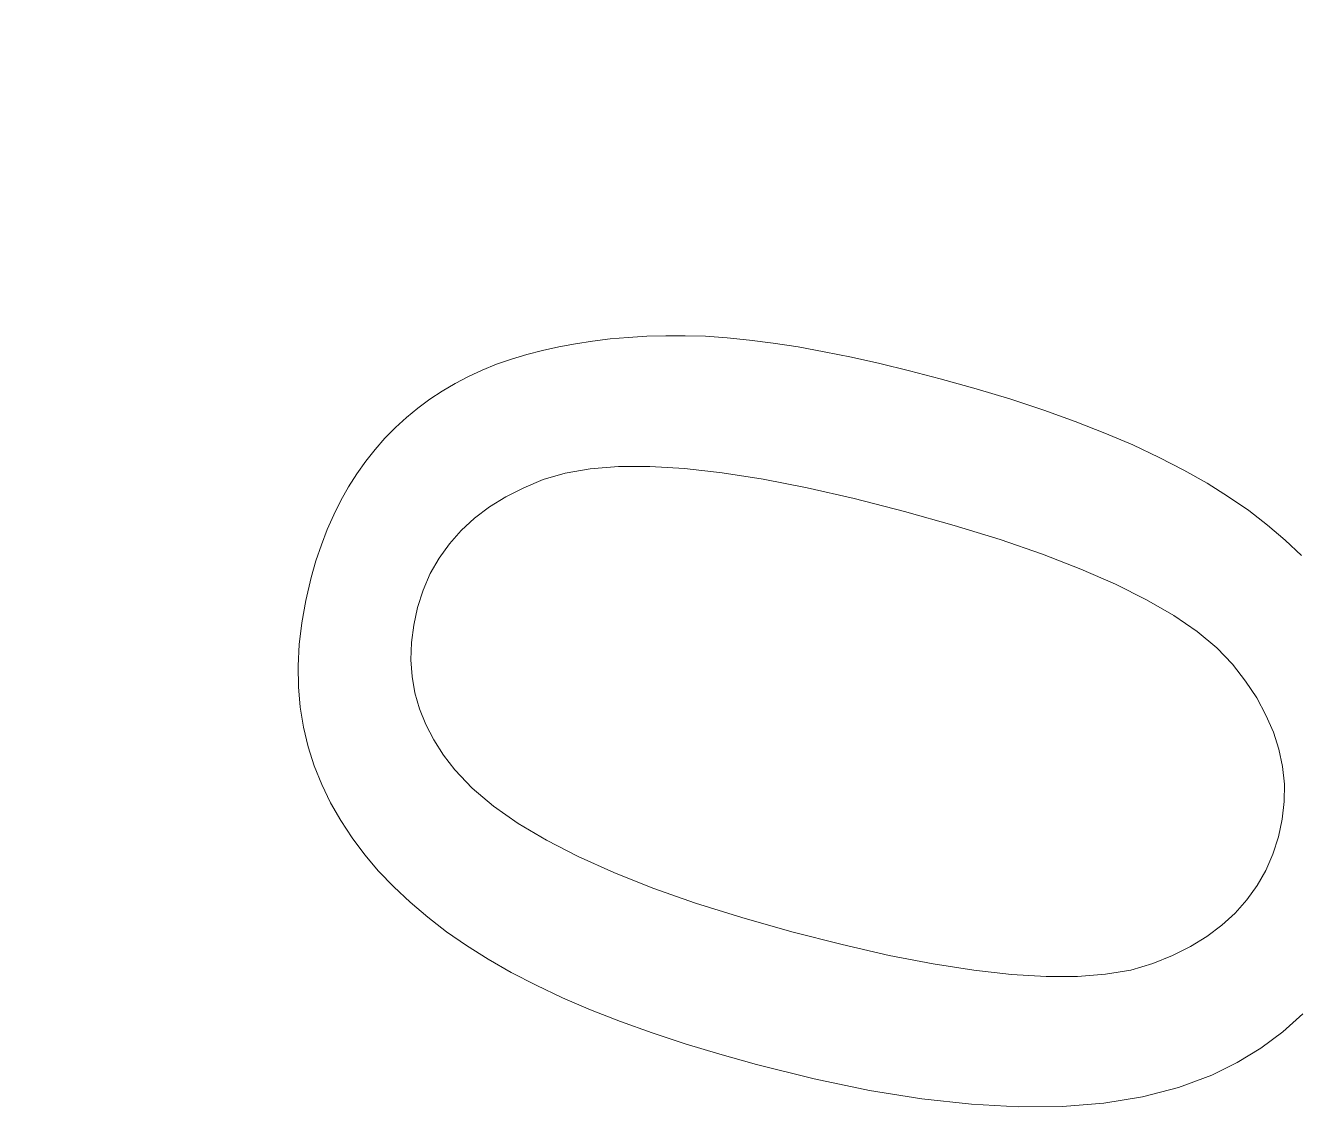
# Model space of a CAD drawing. Extents: x 23 to 587, y 4 to 413.
# Drawn here: x 223.194 to 223.78, y 313.827 to 314.329 of the extents above; entities that cross this region are included whole.
import ezdxf

# ---------------------------------------------------------------- set-up
doc = ezdxf.new("R2010")
doc.units = 0
doc.linetypes.add('DASHED', pattern=[15, 12, -3])
doc.layers.get('0').update_dxf_attribs({"lineweight": 13})

# ---------------------------------------------------------------- blocks, each defined once
blk = doc.blocks.new('BLOCK398')
at = {"color": 7, "linetype": 'DASHED', "lineweight": 13, "ltscale": 0.000407095}
blk.add_line((236.4777, -90.4009), (236.4938, -90.3989), dxfattribs=at)
at = {"color": 7, "linetype": 'DASHED', "lineweight": 13, "ltscale": 0.000416946}
blk.add_line((236.4938, -90.3989), (236.5104, -90.3975), dxfattribs=at)
at = {"color": 7, "linetype": 'DASHED', "lineweight": 13, "ltscale": 0.000426554}
blk.add_line((236.5104, -90.3975), (236.5275, -90.3965), dxfattribs=at)
at = {"color": 7, "linetype": 'DASHED', "lineweight": 13, "ltscale": 0.000437004}
blk.add_line((236.5275, -90.3965), (236.545, -90.396), dxfattribs=at)
at = {"color": 7, "linetype": 'DASHED', "lineweight": 13, "ltscale": 0.000446937}
blk.add_line((236.545, -90.396), (236.5628, -90.396), dxfattribs=at)
at = {"color": 7, "linetype": 'DASHED', "lineweight": 13, "ltscale": 0.000465979}
blk.add_line((236.5628, -90.396), (236.5815, -90.3965), dxfattribs=at)
at = {"color": 7, "linetype": 'DASHED', "lineweight": 13, "ltscale": 0.000493381}
blk.add_line((236.5815, -90.3965), (236.6012, -90.3978), dxfattribs=at)
at = {"color": 7, "linetype": 'DASHED', "lineweight": 13, "ltscale": 0.00052152}
blk.add_line((236.6012, -90.3978), (236.6219, -90.3999), dxfattribs=at)
at = {"color": 7, "linetype": 'DASHED', "lineweight": 13, "ltscale": 0.000374489}
blk.add_line((236.4172, -90.4132), (236.4317, -90.4094), dxfattribs=at)
at = {"color": 7, "linetype": 'DASHED', "lineweight": 13, "ltscale": 0.000381514}
blk.add_line((236.4317, -90.4094), (236.4466, -90.4061), dxfattribs=at)
at = {"color": 7, "linetype": 'DASHED', "lineweight": 13, "ltscale": 0.000389723}
blk.add_line((236.4466, -90.4061), (236.4619, -90.4033), dxfattribs=at)
at = {"color": 7, "linetype": 'DASHED', "lineweight": 13, "ltscale": 0.00039872}
blk.add_line((236.4619, -90.4033), (236.4777, -90.4009), dxfattribs=at)
at = {"color": 7, "linetype": 'DASHED', "lineweight": 13, "ltscale": 0.000550024}
blk.add_line((236.6219, -90.3999), (236.6437, -90.4027), dxfattribs=at)
at = {"color": 7, "linetype": 'DASHED', "lineweight": 13, "ltscale": 0.000578958}
blk.add_line((236.6437, -90.4027), (236.6666, -90.4063), dxfattribs=at)
at = {"color": 7, "linetype": 'DASHED', "lineweight": 13, "ltscale": 0.000608238}
blk.add_line((236.6666, -90.4063), (236.6906, -90.4106), dxfattribs=at)
at = {"color": 7, "linetype": 'DASHED', "lineweight": 13, "ltscale": 0.00063791}
blk.add_line((236.6906, -90.4106), (236.7156, -90.4157), dxfattribs=at)
at = {"color": 7, "linetype": 'DASHED', "lineweight": 13, "ltscale": 0.000355236}
blk.add_line((236.3763, -90.4275), (236.3895, -90.4222), dxfattribs=at)
at = {"color": 7, "linetype": 'DASHED', "lineweight": 13, "ltscale": 0.000361215}
blk.add_line((236.3895, -90.4222), (236.4031, -90.4174), dxfattribs=at)
at = {"color": 7, "linetype": 'DASHED', "lineweight": 13, "ltscale": 0.000366606}
blk.add_line((236.4031, -90.4174), (236.4172, -90.4132), dxfattribs=at)
at = {"color": 7, "linetype": 'DASHED', "lineweight": 13, "ltscale": 0.000667797}
blk.add_line((236.7156, -90.4157), (236.7416, -90.4215), dxfattribs=at)
at = {"color": 7, "linetype": 'DASHED', "lineweight": 13, "ltscale": 0.000697902}
blk.add_line((236.7416, -90.4215), (236.7688, -90.4281), dxfattribs=at)
at = {"color": 7, "linetype": 'DASHED', "lineweight": 13, "ltscale": 0.000346393}
blk.add_line((236.3513, -90.4398), (236.3636, -90.4334), dxfattribs=at)
at = {"color": 7, "linetype": 'DASHED', "lineweight": 13, "ltscale": 0.000350475}
blk.add_line((236.3636, -90.4334), (236.3763, -90.4275), dxfattribs=at)
at = {"color": 7, "linetype": 'DASHED', "lineweight": 13, "ltscale": 0.000728244}
blk.add_line((236.7688, -90.4281), (236.797, -90.4354), dxfattribs=at)
at = {"color": 7, "linetype": 'DASHED', "lineweight": 13, "ltscale": 0.000343955}
blk.add_line((236.3395, -90.4468), (236.3513, -90.4398), dxfattribs=at)
at = {"color": 7, "linetype": 'DASHED', "lineweight": 13, "ltscale": 0.000862924}
blk.add_line((236.797, -90.4354), (236.8302, -90.4447), dxfattribs=at)
at = {"color": 7, "linetype": 'DASHED', "lineweight": 13, "ltscale": 0.000829755}
blk.add_line((236.8302, -90.4447), (236.862, -90.4543), dxfattribs=at)
at = {"color": 7, "linetype": 'DASHED', "lineweight": 13, "ltscale": 0.000341011}
blk.add_line((236.3171, -90.4625), (236.3281, -90.4543), dxfattribs=at)
at = {"color": 7, "linetype": 'DASHED', "lineweight": 13, "ltscale": 0.000341548}
blk.add_line((236.3281, -90.4543), (236.3395, -90.4468), dxfattribs=at)
at = {"color": 7, "linetype": 'DASHED', "lineweight": 13, "ltscale": 0.000796249}
blk.add_line((236.862, -90.4543), (236.8922, -90.4643), dxfattribs=at)
at = {"color": 7, "linetype": 'DASHED', "lineweight": 13, "ltscale": 0.000340216}
blk.add_line((236.3066, -90.4711), (236.3171, -90.4625), dxfattribs=at)
at = {"color": 7, "linetype": 'DASHED', "lineweight": 13, "ltscale": 0.000763655}
blk.add_line((236.8922, -90.4643), (236.921, -90.4746), dxfattribs=at)
at = {"color": 7, "linetype": 'DASHED', "lineweight": 13, "ltscale": 0.000343053}
blk.add_line((236.2869, -90.4901), (236.2965, -90.4803), dxfattribs=at)
at = {"color": 7, "linetype": 'DASHED', "lineweight": 13, "ltscale": 0.000341175}
blk.add_line((236.2965, -90.4803), (236.3066, -90.4711), dxfattribs=at)
at = {"color": 7, "linetype": 'DASHED', "lineweight": 13, "ltscale": 0.00073204}
blk.add_line((236.921, -90.4746), (236.9482, -90.4853), dxfattribs=at)
at = {"color": 7, "linetype": 'DASHED', "lineweight": 13, "ltscale": 0.000344433}
blk.add_line((236.2778, -90.5004), (236.2869, -90.4901), dxfattribs=at)
at = {"color": 7, "linetype": 'DASHED', "lineweight": 13, "ltscale": 0.000700184}
blk.add_line((236.9482, -90.4853), (236.974, -90.4963), dxfattribs=at)
at = {"color": 7, "linetype": 'DASHED', "lineweight": 13, "ltscale": 0.000347359}
blk.add_line((236.2692, -90.5113), (236.2778, -90.5004), dxfattribs=at)
at = {"color": 7, "linetype": 'DASHED', "lineweight": 13, "ltscale": 0.000669959}
blk.add_line((236.974, -90.4963), (236.9983, -90.5077), dxfattribs=at)
at = {"color": 7, "linetype": 'DASHED', "lineweight": 13, "ltscale": 0.00034992}
blk.add_line((236.2611, -90.5227), (236.2692, -90.5113), dxfattribs=at)
at = {"color": 7, "linetype": 'DASHED', "lineweight": 13, "ltscale": 0.000650191}
blk.add_line((236.5015, -90.5161), (236.4756, -90.5181), dxfattribs=at)
at = {"color": 7, "linetype": 'DASHED', "lineweight": 13, "ltscale": 0.000720471}
for p, q in [((236.5303, -90.5161), (236.5015, -90.5161)), ((237.0116, -90.6528), (236.9866, -90.6384)), ((236.8944, -90.9845), (236.9232, -90.9845))]:
    blk.add_line(p, q, dxfattribs=at)
at = {"color": 7, "linetype": 'DASHED', "lineweight": 13, "ltscale": 0.000794977}
blk.add_line((236.5621, -90.518), (236.5303, -90.5161), dxfattribs=at)
at = {"color": 7, "linetype": 'DASHED', "lineweight": 13, "ltscale": 0.000639803}
blk.add_line((236.9983, -90.5077), (237.021, -90.5194), dxfattribs=at)
at = {"color": 7, "linetype": 'DASHED', "lineweight": 13, "ltscale": 0.000353991}
blk.add_line((236.2535, -90.5347), (236.2611, -90.5227), dxfattribs=at)
at = {"color": 7, "linetype": 'DASHED', "lineweight": 13, "ltscale": 0.000485396}
blk.add_line((236.4324, -90.5281), (236.4145, -90.5355), dxfattribs=at)
at = {"color": 7, "linetype": 'DASHED', "lineweight": 13, "ltscale": 0.000524648}
blk.add_line((236.4526, -90.5221), (236.4324, -90.5281), dxfattribs=at)
at = {"color": 7, "linetype": 'DASHED', "lineweight": 13, "ltscale": 0.00058405}
blk.add_line((236.4756, -90.5181), (236.4526, -90.5221), dxfattribs=at)
at = {"color": 7, "linetype": 'DASHED', "lineweight": 13, "ltscale": 0.000871431}
blk.add_line((236.5967, -90.5219), (236.5621, -90.518), dxfattribs=at)
at = {"color": 7, "linetype": 'DASHED', "lineweight": 13, "ltscale": 0.000949878}
blk.add_line((236.6343, -90.5278), (236.5967, -90.5219), dxfattribs=at)
at = {"color": 7, "linetype": 'DASHED', "lineweight": 13, "ltscale": 0.00103}
blk.add_line((236.6747, -90.5357), (236.6343, -90.5278), dxfattribs=at)
at = {"color": 7, "linetype": 'DASHED', "lineweight": 13, "ltscale": 0.0006112}
blk.add_line((237.021, -90.5194), (237.0423, -90.5314), dxfattribs=at)
at = {"color": 7, "linetype": 'DASHED', "lineweight": 13, "ltscale": 0.000359079}
blk.add_line((236.2465, -90.5472), (236.2535, -90.5347), dxfattribs=at)
at = {"color": 7, "linetype": 'DASHED', "lineweight": 13, "ltscale": 0.000463316}
blk.add_line((236.4145, -90.5355), (236.398, -90.5438), dxfattribs=at)
at = {"color": 7, "linetype": 'DASHED', "lineweight": 13, "ltscale": 0.001111}
blk.add_line((236.718, -90.5455), (236.6747, -90.5357), dxfattribs=at)
at = {"color": 7, "linetype": 'DASHED', "lineweight": 13, "ltscale": 0.000583167}
blk.add_line((237.0423, -90.5314), (237.062, -90.5438), dxfattribs=at)
at = {"color": 7, "linetype": 'DASHED', "lineweight": 13, "ltscale": 0.0003659}
blk.add_line((236.2399, -90.5603), (236.2465, -90.5472), dxfattribs=at)
at = {"color": 7, "linetype": 'DASHED', "lineweight": 13, "ltscale": 0.000444197}
blk.add_line((236.398, -90.5438), (236.3829, -90.5532), dxfattribs=at)
at = {"color": 7, "linetype": 'DASHED', "lineweight": 13, "ltscale": 0.001193}
for p, q in [((236.7643, -90.5573), (236.718, -90.5455)), ((236.6149, -90.9304), (236.6608, -90.9434))]:
    blk.add_line(p, q, dxfattribs=at)
at = {"color": 7, "linetype": 'DASHED', "lineweight": 13, "ltscale": 0.000561458}
blk.add_line((237.062, -90.5438), (237.0805, -90.5566), dxfattribs=at)
at = {"color": 7, "linetype": 'DASHED', "lineweight": 13, "ltscale": 0.000372118}
blk.add_line((236.2339, -90.5739), (236.2399, -90.5603), dxfattribs=at)
at = {"color": 7, "linetype": 'DASHED', "lineweight": 13, "ltscale": 0.000428616}
blk.add_line((236.3829, -90.5532), (236.3692, -90.5635), dxfattribs=at)
at = {"color": 7, "linetype": 'DASHED', "lineweight": 13, "ltscale": 0.001187}
blk.add_line((236.81, -90.5701), (236.7643, -90.5573), dxfattribs=at)
at = {"color": 7, "linetype": 'DASHED', "lineweight": 13, "ltscale": 0.000544984}
blk.add_line((237.0805, -90.5566), (237.0978, -90.5699), dxfattribs=at)
at = {"color": 7, "linetype": 'DASHED', "lineweight": 13, "ltscale": 0.000379807}
blk.add_line((236.2285, -90.5881), (236.2339, -90.5739), dxfattribs=at)
at = {"color": 7, "linetype": 'DASHED', "lineweight": 13, "ltscale": 0.000409256}
blk.add_line((236.3569, -90.5748), (236.3461, -90.5871), dxfattribs=at)
at = {"color": 7, "linetype": 'DASHED', "lineweight": 13, "ltscale": 0.000416541}
blk.add_line((236.3692, -90.5635), (236.3569, -90.5748), dxfattribs=at)
at = {"color": 7, "linetype": 'DASHED', "lineweight": 13, "ltscale": 0.001106}
blk.add_line((236.8523, -90.5832), (236.81, -90.5701), dxfattribs=at)
at = {"color": 7, "linetype": 'DASHED', "lineweight": 13, "ltscale": 0.000529677}
blk.add_line((237.0978, -90.5699), (237.114, -90.5836), dxfattribs=at)
at = {"color": 7, "linetype": 'DASHED', "lineweight": 13, "ltscale": 0.001026}
blk.add_line((236.891, -90.5966), (236.8523, -90.5832), dxfattribs=at)
at = {"color": 7, "linetype": 'DASHED', "lineweight": 13, "ltscale": 0.000515748}
blk.add_line((237.114, -90.5836), (237.129, -90.5977), dxfattribs=at)
at = {"color": 7, "linetype": 'DASHED', "lineweight": 13, "ltscale": 0.000388344}
blk.add_line((236.2235, -90.6028), (236.2285, -90.5881), dxfattribs=at)
at = {"color": 7, "linetype": 'DASHED', "lineweight": 13, "ltscale": 0.000405723}
blk.add_line((236.3461, -90.5871), (236.3366, -90.6003), dxfattribs=at)
at = {"color": 7, "linetype": 'DASHED', "lineweight": 13, "ltscale": 0.00094682}
blk.add_line((236.9264, -90.6103), (236.891, -90.5966), dxfattribs=at)
at = {"color": 7, "linetype": 'DASHED', "lineweight": 13, "ltscale": 0.00039758}
blk.add_line((236.2191, -90.6181), (236.2235, -90.6028), dxfattribs=at)
at = {"color": 7, "linetype": 'DASHED', "lineweight": 13, "ltscale": 0.000407293}
blk.add_line((236.3366, -90.6003), (236.3286, -90.6144), dxfattribs=at)
at = {"color": 7, "linetype": 'DASHED', "lineweight": 13, "ltscale": 0.000536521}
blk.add_line((236.2141, -90.639), (236.2191, -90.6181), dxfattribs=at)
at = {"color": 7, "linetype": 'DASHED', "lineweight": 13, "ltscale": 0.000413398}
blk.add_line((236.3286, -90.6144), (236.322, -90.6296), dxfattribs=at)
at = {"color": 7, "linetype": 'DASHED', "lineweight": 13, "ltscale": 0.000869181}
blk.add_line((236.9582, -90.6242), (236.9264, -90.6103), dxfattribs=at)
at = {"color": 7, "linetype": 'DASHED', "lineweight": 13, "ltscale": 0.000423157}
blk.add_line((236.322, -90.6296), (236.3169, -90.6457), dxfattribs=at)
at = {"color": 7, "linetype": 'DASHED', "lineweight": 13, "ltscale": 0.00079385}
blk.add_line((236.9866, -90.6384), (236.9582, -90.6242), dxfattribs=at)
at = {"color": 7, "linetype": 'DASHED', "lineweight": 13, "ltscale": 0.000519936}
blk.add_line((236.2104, -90.6595), (236.2141, -90.639), dxfattribs=at)
at = {"color": 7, "linetype": 'DASHED', "lineweight": 13, "ltscale": 0.000414663}
blk.add_line((236.3169, -90.6457), (236.3133, -90.6619), dxfattribs=at)
at = {"color": 7, "linetype": 'DASHED', "lineweight": 13, "ltscale": 0.000650921}
blk.add_line((237.0331, -90.6675), (237.0116, -90.6528), dxfattribs=at)
at = {"color": 7, "linetype": 'DASHED', "lineweight": 13, "ltscale": 0.000504295}
blk.add_line((236.2081, -90.6795), (236.2104, -90.6595), dxfattribs=at)
at = {"color": 7, "linetype": 'DASHED', "lineweight": 13, "ltscale": 0.000401071}
blk.add_line((236.3133, -90.6619), (236.3112, -90.6778), dxfattribs=at)
at = {"color": 7, "linetype": 'DASHED', "lineweight": 13, "ltscale": 0.000585798}
blk.add_line((237.0511, -90.6825), (237.0331, -90.6675), dxfattribs=at)
at = {"color": 7, "linetype": 'DASHED', "lineweight": 13, "ltscale": 0.000491484}
blk.add_line((236.2071, -90.6991), (236.2081, -90.6795), dxfattribs=at)
at = {"color": 7, "linetype": 'DASHED', "lineweight": 13, "ltscale": 0.000390359}
blk.add_line((236.3112, -90.6778), (236.3108, -90.6935), dxfattribs=at)
at = {"color": 7, "linetype": 'DASHED', "lineweight": 13, "ltscale": 0.00052691}
blk.add_line((237.0656, -90.6977), (237.0511, -90.6825), dxfattribs=at)
at = {"color": 7, "linetype": 'DASHED', "lineweight": 13, "ltscale": 0.000480824}
blk.add_line((236.2074, -90.7184), (236.2071, -90.6991), dxfattribs=at)
at = {"color": 7, "linetype": 'DASHED', "lineweight": 13, "ltscale": 0.000384248}
blk.add_line((236.3108, -90.6935), (236.3119, -90.7088), dxfattribs=at)
at = {"color": 7, "linetype": 'DASHED', "lineweight": 13, "ltscale": 0.000487671}
blk.add_line((237.0776, -90.7131), (237.0656, -90.6977), dxfattribs=at)
at = {"color": 7, "linetype": 'DASHED', "lineweight": 13, "ltscale": 0.000381954}
blk.add_line((236.3119, -90.7088), (236.3145, -90.7238), dxfattribs=at)
at = {"color": 7, "linetype": 'DASHED', "lineweight": 13, "ltscale": 0.000464798}
blk.add_line((237.0879, -90.7286), (237.0776, -90.7131), dxfattribs=at)
at = {"color": 7, "linetype": 'DASHED', "lineweight": 13, "ltscale": 0.000471727}
blk.add_line((236.209, -90.7372), (236.2074, -90.7184), dxfattribs=at)
at = {"color": 7, "linetype": 'DASHED', "lineweight": 13, "ltscale": 0.000383244}
blk.add_line((236.3145, -90.7238), (236.3187, -90.7386), dxfattribs=at)
at = {"color": 7, "linetype": 'DASHED', "lineweight": 13, "ltscale": 0.000465788}
blk.add_line((236.212, -90.7555), (236.209, -90.7372), dxfattribs=at)
at = {"color": 7, "linetype": 'DASHED', "lineweight": 13, "ltscale": 0.000389466}
blk.add_line((236.3187, -90.7386), (236.3245, -90.753), dxfattribs=at)
at = {"color": 7, "linetype": 'DASHED', "lineweight": 13, "ltscale": 0.00044493}
blk.add_line((237.0964, -90.7443), (237.0879, -90.7286), dxfattribs=at)
at = {"color": 7, "linetype": 'DASHED', "lineweight": 13, "ltscale": 0.000428234}
blk.add_line((237.1032, -90.76), (237.0964, -90.7443), dxfattribs=at)
at = {"color": 7, "linetype": 'DASHED', "lineweight": 13, "ltscale": 0.000461534}
blk.add_line((236.2163, -90.7735), (236.212, -90.7555), dxfattribs=at)
at = {"color": 7, "linetype": 'DASHED', "lineweight": 13, "ltscale": 0.000399132}
blk.add_line((236.3245, -90.753), (236.3318, -90.7672), dxfattribs=at)
at = {"color": 7, "linetype": 'DASHED', "lineweight": 13, "ltscale": 0.000414989}
blk.add_line((237.1083, -90.7758), (237.1032, -90.76), dxfattribs=at)
at = {"color": 7, "linetype": 'DASHED', "lineweight": 13, "ltscale": 0.000461591}
blk.add_line((236.2219, -90.7911), (236.2163, -90.7735), dxfattribs=at)
at = {"color": 7, "linetype": 'DASHED', "lineweight": 13, "ltscale": 0.000412058}
blk.add_line((236.3318, -90.7672), (236.3407, -90.7811), dxfattribs=at)
at = {"color": 7, "linetype": 'DASHED', "lineweight": 13, "ltscale": 0.00042878}
blk.add_line((236.3407, -90.7811), (236.3511, -90.7947), dxfattribs=at)
at = {"color": 7, "linetype": 'DASHED', "lineweight": 13, "ltscale": 0.000406549}
blk.add_line((237.1116, -90.7917), (237.1083, -90.7758), dxfattribs=at)
at = {"color": 7, "linetype": 'DASHED', "lineweight": 13, "ltscale": 0.000461888}
blk.add_line((236.2289, -90.8082), (236.2219, -90.7911), dxfattribs=at)
at = {"color": 7, "linetype": 'DASHED', "lineweight": 13, "ltscale": 0.000579997}
blk.add_line((236.3511, -90.7947), (236.3672, -90.8115), dxfattribs=at)
at = {"color": 7, "linetype": 'DASHED', "lineweight": 13, "ltscale": 0.000401842}
blk.add_line((237.1133, -90.8077), (237.1116, -90.7917), dxfattribs=at)
at = {"color": 7, "linetype": 'DASHED', "lineweight": 13, "ltscale": 0.000465571}
blk.add_line((236.237, -90.8249), (236.2289, -90.8082), dxfattribs=at)
at = {"color": 7, "linetype": 'DASHED', "lineweight": 13, "ltscale": 0.000403036}
blk.add_line((237.1132, -90.8238), (237.1133, -90.8077), dxfattribs=at)
at = {"color": 7, "linetype": 'DASHED', "lineweight": 13, "ltscale": 0.000633752}
blk.add_line((236.3672, -90.8115), (236.3865, -90.8279), dxfattribs=at)
at = {"color": 7, "linetype": 'DASHED', "lineweight": 13, "ltscale": 0.000469347}
blk.add_line((236.2464, -90.8412), (236.237, -90.8249), dxfattribs=at)
at = {"color": 7, "linetype": 'DASHED', "lineweight": 13, "ltscale": 0.000692353}
blk.add_line((236.3865, -90.8279), (236.4092, -90.8438), dxfattribs=at)
at = {"color": 7, "linetype": 'DASHED', "lineweight": 13, "ltscale": 0.000406736}
blk.add_line((237.1114, -90.84), (237.1132, -90.8238), dxfattribs=at)
at = {"color": 7, "linetype": 'DASHED', "lineweight": 13, "ltscale": 0.000475282}
blk.add_line((236.2568, -90.8571), (236.2464, -90.8412), dxfattribs=at)
at = {"color": 7, "linetype": 'DASHED', "lineweight": 13, "ltscale": 0.000756645}
blk.add_line((236.4092, -90.8438), (236.4352, -90.8593), dxfattribs=at)
at = {"color": 7, "linetype": 'DASHED', "lineweight": 13, "ltscale": 0.000417066}
blk.add_line((237.1079, -90.8563), (237.1114, -90.84), dxfattribs=at)
at = {"color": 7, "linetype": 'DASHED', "lineweight": 13, "ltscale": 0.000416292}
blk.add_line((237.1028, -90.8721), (237.1079, -90.8563), dxfattribs=at)
at = {"color": 7, "linetype": 'DASHED', "lineweight": 13, "ltscale": 0.000482595}
blk.add_line((236.2684, -90.8726), (236.2568, -90.8571), dxfattribs=at)
at = {"color": 7, "linetype": 'DASHED', "lineweight": 13, "ltscale": 0.000824215}
blk.add_line((236.4352, -90.8593), (236.4645, -90.8743), dxfattribs=at)
at = {"color": 7, "linetype": 'DASHED', "lineweight": 13, "ltscale": 0.000491832}
blk.add_line((236.2811, -90.8876), (236.2684, -90.8726), dxfattribs=at)
at = {"color": 7, "linetype": 'DASHED', "lineweight": 13, "ltscale": 0.000894181}
blk.add_line((236.4645, -90.8743), (236.4971, -90.889), dxfattribs=at)
at = {"color": 7, "linetype": 'DASHED', "lineweight": 13, "ltscale": 0.000407421}
blk.add_line((237.0963, -90.8871), (237.1028, -90.8721), dxfattribs=at)
at = {"color": 7, "linetype": 'DASHED', "lineweight": 13, "ltscale": 0.000503382}
blk.add_line((236.295, -90.9021), (236.2811, -90.8876), dxfattribs=at)
at = {"color": 7, "linetype": 'DASHED', "lineweight": 13, "ltscale": 0.000966588}
blk.add_line((236.4971, -90.889), (236.5331, -90.9032), dxfattribs=at)
at = {"color": 7, "linetype": 'DASHED', "lineweight": 13, "ltscale": 0.000402209}
blk.add_line((237.0883, -90.901), (237.0963, -90.8871), dxfattribs=at)
at = {"color": 7, "linetype": 'DASHED', "lineweight": 13, "ltscale": 0.000515441}
blk.add_line((236.31, -90.9163), (236.295, -90.9021), dxfattribs=at)
at = {"color": 7, "linetype": 'DASHED', "lineweight": 13, "ltscale": 0.001041}
blk.add_line((236.5331, -90.9032), (236.5723, -90.9171), dxfattribs=at)
at = {"color": 7, "linetype": 'DASHED', "lineweight": 13, "ltscale": 0.000402276}
blk.add_line((237.0789, -90.9141), (237.0883, -90.901), dxfattribs=at)
at = {"color": 7, "linetype": 'DASHED', "lineweight": 13, "ltscale": 0.000406198}
blk.add_line((237.0681, -90.9262), (237.0789, -90.9141), dxfattribs=at)
at = {"color": 7, "linetype": 'DASHED', "lineweight": 13, "ltscale": 0.000529968}
blk.add_line((236.3262, -90.93), (236.31, -90.9163), dxfattribs=at)
at = {"color": 7, "linetype": 'DASHED', "lineweight": 13, "ltscale": 0.001116}
blk.add_line((236.5723, -90.9171), (236.6149, -90.9304), dxfattribs=at)
at = {"color": 7, "linetype": 'DASHED', "lineweight": 13, "ltscale": 0.000414582}
blk.add_line((237.0558, -90.9373), (237.0681, -90.9262), dxfattribs=at)
at = {"color": 7, "linetype": 'DASHED', "lineweight": 13, "ltscale": 0.00054522}
blk.add_line((236.3435, -90.9433), (236.3262, -90.93), dxfattribs=at)
at = {"color": 7, "linetype": 'DASHED', "lineweight": 13, "ltscale": 0.000427521}
blk.add_line((237.0421, -90.9476), (237.0558, -90.9373), dxfattribs=at)
at = {"color": 7, "linetype": 'DASHED', "lineweight": 13, "ltscale": 0.000561344}
blk.add_line((236.3619, -90.9561), (236.3435, -90.9433), dxfattribs=at)
at = {"color": 7, "linetype": 'DASHED', "lineweight": 13, "ltscale": 0.00119}
blk.add_line((236.6608, -90.9434), (236.707, -90.9552), dxfattribs=at)
at = {"color": 7, "linetype": 'DASHED', "lineweight": 13, "ltscale": 0.000444155}
blk.add_line((237.0269, -90.9568), (237.0421, -90.9476), dxfattribs=at)
at = {"color": 7, "linetype": 'DASHED', "lineweight": 13, "ltscale": 0.00058458}
blk.add_line((236.3816, -90.9686), (236.3619, -90.9561), dxfattribs=at)
at = {"color": 7, "linetype": 'DASHED', "lineweight": 13, "ltscale": 0.001108}
blk.add_line((236.707, -90.9552), (236.7502, -90.965), dxfattribs=at)
at = {"color": 7, "linetype": 'DASHED', "lineweight": 13, "ltscale": 0.000463658}
blk.add_line((237.0104, -90.9652), (237.0269, -90.9568), dxfattribs=at)
at = {"color": 7, "linetype": 'DASHED', "lineweight": 13, "ltscale": 0.000612335}
blk.add_line((236.4029, -90.9808), (236.3816, -90.9686), dxfattribs=at)
at = {"color": 7, "linetype": 'DASHED', "lineweight": 13, "ltscale": 0.001028}
blk.add_line((236.7502, -90.965), (236.7906, -90.9728), dxfattribs=at)
at = {"color": 7, "linetype": 'DASHED', "lineweight": 13, "ltscale": 0.000948361}
blk.add_line((236.7906, -90.9728), (236.8281, -90.9787), dxfattribs=at)
at = {"color": 7, "linetype": 'DASHED', "lineweight": 13, "ltscale": 0.000525629}
blk.add_line((236.9722, -90.9785), (236.9924, -90.9725), dxfattribs=at)
at = {"color": 7, "linetype": 'DASHED', "lineweight": 13, "ltscale": 0.000486436}
blk.add_line((236.9924, -90.9725), (237.0104, -90.9652), dxfattribs=at)
at = {"color": 7, "linetype": 'DASHED', "lineweight": 13, "ltscale": 0.000641824}
blk.add_line((236.4257, -90.9925), (236.4029, -90.9808), dxfattribs=at)
at = {"color": 7, "linetype": 'DASHED', "lineweight": 13, "ltscale": 0.000870319}
blk.add_line((236.8281, -90.9787), (236.8626, -90.9826), dxfattribs=at)
at = {"color": 7, "linetype": 'DASHED', "lineweight": 13, "ltscale": 0.000794217}
blk.add_line((236.8626, -90.9826), (236.8944, -90.9845), dxfattribs=at)
at = {"color": 7, "linetype": 'DASHED', "lineweight": 13, "ltscale": 0.000650898}
blk.add_line((236.9232, -90.9845), (236.9491, -90.9824), dxfattribs=at)
at = {"color": 7, "linetype": 'DASHED', "lineweight": 13, "ltscale": 0.000584754}
blk.add_line((236.9491, -90.9824), (236.9722, -90.9785), dxfattribs=at)
at = {"color": 7, "linetype": 'DASHED', "lineweight": 13, "ltscale": 0.000672467}
blk.add_line((236.4501, -91.004), (236.4257, -90.9925), dxfattribs=at)
at = {"color": 7, "linetype": 'DASHED', "lineweight": 13, "ltscale": 0.000703313}
blk.add_line((236.4759, -91.015), (236.4501, -91.004), dxfattribs=at)
at = {"color": 7, "linetype": 'DASHED', "lineweight": 13, "ltscale": 0.000735925}
blk.add_line((236.5034, -91.0258), (236.4759, -91.015), dxfattribs=at)
at = {"color": 7, "linetype": 'DASHED', "lineweight": 13, "ltscale": 0.00062046}
blk.add_line((237.1302, -91.0188), (237.1118, -91.0354), dxfattribs=at)
at = {"color": 7, "linetype": 'DASHED', "lineweight": 13, "ltscale": 0.000768279}
blk.add_line((236.5323, -91.0362), (236.5034, -91.0258), dxfattribs=at)
at = {"color": 7, "linetype": 'DASHED', "lineweight": 13, "ltscale": 0.000801215}
blk.add_line((236.5627, -91.0462), (236.5323, -91.0362), dxfattribs=at)
at = {"color": 7, "linetype": 'DASHED', "lineweight": 13, "ltscale": 0.000625916}
blk.add_line((237.1118, -91.0354), (237.0917, -91.0503), dxfattribs=at)
at = {"color": 7, "linetype": 'DASHED', "lineweight": 13, "ltscale": 0.000835477}
blk.add_line((236.5947, -91.0559), (236.5627, -91.0462), dxfattribs=at)
at = {"color": 7, "linetype": 'DASHED', "lineweight": 13, "ltscale": 0.000636445}
blk.add_line((237.0917, -91.0503), (237.0699, -91.0635), dxfattribs=at)
at = {"color": 7, "linetype": 'DASHED', "lineweight": 13, "ltscale": 0.000869423}
blk.add_line((236.6282, -91.0653), (236.5947, -91.0559), dxfattribs=at)
at = {"color": 7, "linetype": 'DASHED', "lineweight": 13, "ltscale": 0.00137}
blk.add_line((236.6813, -91.0785), (236.6282, -91.0653), dxfattribs=at)
at = {"color": 7, "linetype": 'DASHED', "lineweight": 13, "ltscale": 0.000652485}
blk.add_line((237.0699, -91.0635), (237.0465, -91.075), dxfattribs=at)
at = {"color": 7, "linetype": 'DASHED', "lineweight": 13, "ltscale": 0.001293}
blk.add_line((236.732, -91.089), (236.6813, -91.0785), dxfattribs=at)
at = {"color": 7, "linetype": 'DASHED', "lineweight": 13, "ltscale": 0.000812984}
blk.add_line((237.0465, -91.075), (237.016, -91.0863), dxfattribs=at)
at = {"color": 7, "linetype": 'DASHED', "lineweight": 13, "ltscale": 0.001219}
blk.add_line((236.7801, -91.0968), (236.732, -91.089), dxfattribs=at)
at = {"color": 7, "linetype": 'DASHED', "lineweight": 13, "ltscale": 0.000852763}
blk.add_line((237.016, -91.0863), (236.983, -91.0948), dxfattribs=at)
at = {"color": 7, "linetype": 'DASHED', "lineweight": 13, "ltscale": 0.001147}
blk.add_line((236.8257, -91.1018), (236.7801, -91.0968), dxfattribs=at)
at = {"color": 7, "linetype": 'DASHED', "lineweight": 13, "ltscale": 0.001079}
blk.add_line((236.8688, -91.1042), (236.8257, -91.1018), dxfattribs=at)
at = {"color": 7, "linetype": 'DASHED', "lineweight": 13, "ltscale": 0.000954398}
blk.add_line((236.9474, -91.1007), (236.9094, -91.1038), dxfattribs=at)
at = {"color": 7, "linetype": 'DASHED', "lineweight": 13, "ltscale": 0.00090009}
blk.add_line((236.983, -91.0948), (236.9474, -91.1007), dxfattribs=at)
at = {"color": 7, "linetype": 'DASHED', "lineweight": 13, "ltscale": 0.001015}
blk.add_line((236.9094, -91.1038), (236.8688, -91.1042), dxfattribs=at)
at = {"color": 7, "linetype": 'DASHED', "lineweight": 13}
for radius in [10.5, 8]:
    blk.add_arc((230.39, -92.9809), radius, 135, 315, dxfattribs=at)

msp = doc.modelspace()

# ---------------------------------------------------------------- block references
at = {"lineweight": 0, "xscale": 0.5, "yscale": 0.5, "zscale": 0.5}
msp.add_blockref('BLOCK398', (105.21587, 359.38496), dxfattribs=at)

doc.saveas('drawing.dxf')
